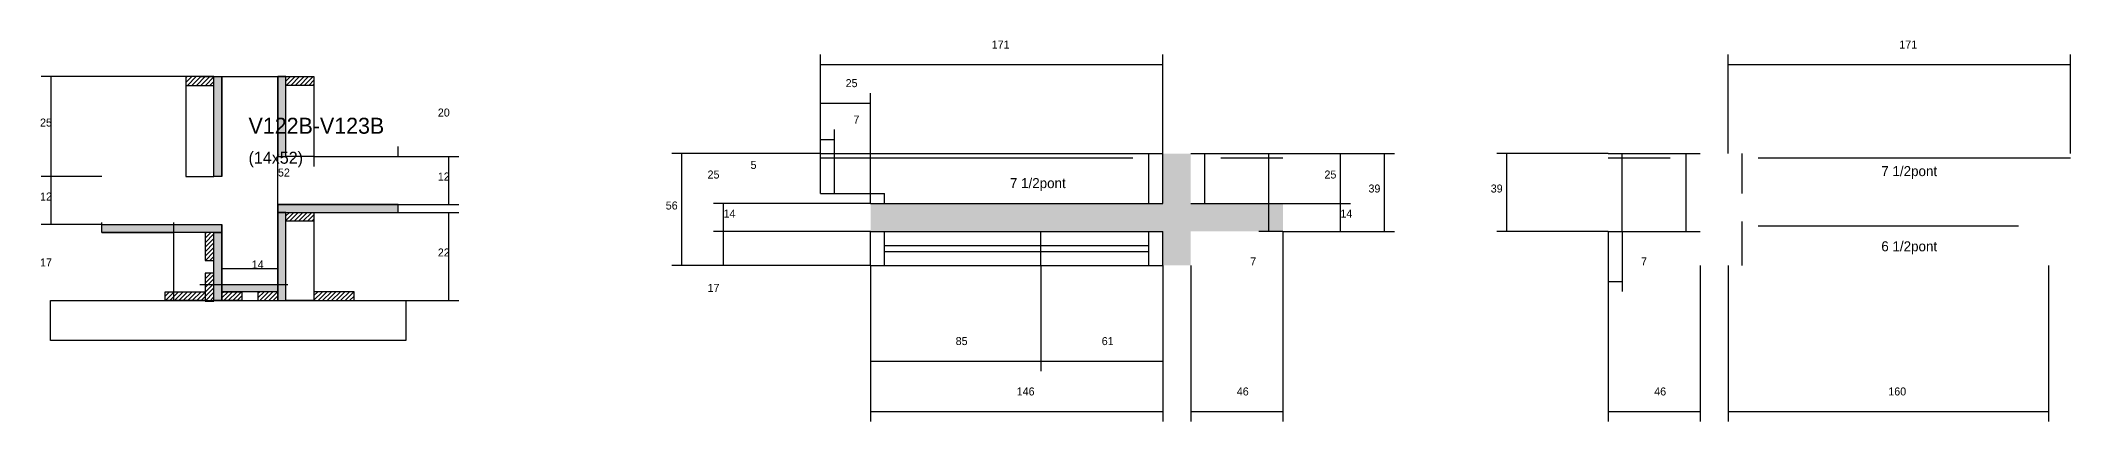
# Model space of a CAD drawing. Header units: metres. Extents: x 2527 to 4392, y -5732 to -5518.
# Drawn here: x 3377 to 4392, y -5709 to -5518 of the extents above; entities that cross this region are included whole.
import ezdxf

# ---------------------------------------------------------------- set-up
doc = ezdxf.new("R2010")
doc.units = ezdxf.units.M
for name, color, linetype in [('COTA', 4, 'Continuous'), ('Cota Seção (2x)', 4, 'Continuous'), ('Hachura', 253, 'Continuous'), ('Madeira', 126, 'Continuous'), ('NOMENCLATURA', 7, 'Continuous'), ('Painéis', 200, 'Continuous'), ('SARR_2.2x7', 40, 'Continuous'), ('Texto Seção', 7, 'Continuous')]:
    doc.layers.add(name, color=color, linetype=linetype)

msp = doc.modelspace()

# ---------------------------------------------------------------- hatches: boundary and pattern name
at = {"layer": 'COTA'}
h = msp.add_hatch(dxfattribs=at)
h.set_pattern_fill('AR-CONC', scale=0.03)
h.paths.add_polyline_path([(3792, -5600), (3792, -5614), (3938, -5614), (3938, -5631), (3952, -5631), (3952, -5614), (3998, -5614), (3998, -5600), (3952, -5600), (3952, -5575), (3938, -5575), (3938, -5600)])
at = {"layer": 'Hachura'}
h = msp.add_hatch(dxfattribs=at)
h.set_pattern_fill('ANSI31', scale=0.5)
h.paths.add_polyline_path([(3463.8, -5540.9), (3463.8, -5536.5), (3463.8, -5536.5), (3449.8, -5536.5), (3449.8, -5536.5), (3449.8, -5540.9), (3449.8, -5540.9), (3463.8, -5540.9)])
h = msp.add_hatch(color=8, dxfattribs=at)
h.dxf.hatch_style = 1
h.paths.add_polyline_path([(3463.8, -5536.5), (3467.8, -5536.5), (3467.8, -5586.5), (3463.8, -5586.5)])
h = msp.add_hatch(color=8, dxfattribs=at)
h.dxf.hatch_style = 1
h.paths.add_polyline_path([(3499.8, -5536.5), (3495.8, -5536.5), (3495.8, -5536.5), (3495.8, -5576.5), (3495.8, -5576.5), (3499.8, -5576.5), (3499.8, -5576.5), (3499.8, -5536.5)])
h = msp.add_hatch(dxfattribs=at)
h.set_pattern_fill('ANSI31', scale=0.5)
h.paths.add_polyline_path([(3499.8, -5540.9), (3499.8, -5536.5), (3499.8, -5536.5), (3513.8, -5536.5), (3513.8, -5536.5), (3513.8, -5540.9), (3513.8, -5540.9), (3499.8, -5540.9)])
h = msp.add_hatch(color=8, dxfattribs=at)
h.dxf.hatch_style = 1
h.paths.add_polyline_path([(3555.8, -5604.5), (3555.8, -5600.5), (3555.8, -5600.5), (3495.8, -5600.5), (3495.8, -5600.5), (3495.8, -5604.5), (3495.8, -5604.5), (3555.8, -5604.5)])
h = msp.add_hatch(color=8, dxfattribs=at)
h.dxf.hatch_style = 1
h.paths.add_polyline_path([(3499.8, -5604.5), (3495.8, -5604.5), (3495.8, -5604.5), (3495.8, -5640.5), (3495.8, -5640.5), (3495.8, -5648.5), (3495.8, -5648.5), (3499.8, -5648.5), (3499.8, -5648.5), (3499.8, -5604.5)])
h = msp.add_hatch(dxfattribs=at)
h.set_pattern_fill('ANSI31', scale=0.5)
h.paths.add_polyline_path([(3499.8, -5608.9), (3499.8, -5604.5), (3499.8, -5604.5), (3513.8, -5604.5), (3513.8, -5604.5), (3513.8, -5608.9), (3513.8, -5608.9), (3499.8, -5608.9)])
h = msp.add_hatch(color=8, dxfattribs=at)
h.dxf.hatch_style = 1
h.paths.add_polyline_path([(3407.8, -5614.5), (3407.8, -5610.5), (3407.8, -5610.5), (3467.8, -5610.5), (3467.8, -5610.5), (3467.8, -5614.5), (3467.8, -5614.5), (3407.8, -5614.5)])
h = msp.add_hatch(dxfattribs=at)
h.set_pattern_fill('ANSI31', scale=0.5)
h.paths.add_polyline_path([(3459.4, -5628.5), (3463.8, -5628.5), (3463.8, -5628.5), (3463.8, -5614.5), (3463.8, -5614.5), (3459.4, -5614.5), (3459.4, -5614.5), (3459.4, -5628.5)])
h = msp.add_hatch(color=8, dxfattribs=at)
h.dxf.hatch_style = 1
h.paths.add_polyline_path([(3463.8, -5614.5), (3467.8, -5614.5), (3467.8, -5640.5), (3467.8, -5648.5), (3463.8, -5648.5)])
h = msp.add_hatch(dxfattribs=at)
h.set_pattern_fill('ANSI31', scale=0.5)
h.paths.add_polyline_path([(3459.4, -5648.8), (3463.8, -5648.8), (3463.8, -5648.8), (3463.8, -5634.8), (3463.8, -5634.8), (3459.4, -5634.8), (3459.4, -5634.8), (3459.4, -5648.8)])
h = msp.add_hatch(dxfattribs=at)
h.set_pattern_fill('ANSI31', scale=0.5)
h.paths.add_polyline_path([(3439.4, -5648.5), (3439.4, -5644.1), (3439.4, -5644.1), (3459.4, -5644.1), (3459.4, -5644.1), (3459.4, -5648.5), (3459.4, -5648.5), (3439.4, -5648.5)])
h = msp.add_hatch(color=8, dxfattribs=at)
h.dxf.hatch_style = 1
h.paths.add_polyline_path([(3467.8, -5644.1), (3467.8, -5640.5), (3467.8, -5640.5), (3495.8, -5640.5), (3495.8, -5640.5), (3495.8, -5644.1), (3495.8, -5644.1), (3467.8, -5644.1)])
h = msp.add_hatch(dxfattribs=at)
h.set_pattern_fill('ANSI31', scale=0.5)
h.paths.add_polyline_path([(3467.8, -5648.5), (3467.8, -5644.1), (3467.8, -5644.1), (3477.8, -5644.1), (3477.8, -5644.1), (3477.8, -5648.5), (3477.8, -5648.5), (3467.8, -5648.5)])
h = msp.add_hatch(dxfattribs=at)
h.set_pattern_fill('ANSI31', scale=0.5)
h.paths.add_polyline_path([(3495.8, -5648.5), (3495.8, -5644.1), (3495.8, -5644.1), (3485.8, -5644.1), (3485.8, -5644.1), (3485.8, -5648.5), (3485.8, -5648.5), (3495.8, -5648.5)])
h = msp.add_hatch(dxfattribs=at)
h.set_pattern_fill('ANSI31', scale=0.5)
h.paths.add_polyline_path([(3533.8, -5648.5), (3533.8, -5644.1), (3533.8, -5644.1), (3513.8, -5644.1), (3513.8, -5644.1), (3513.8, -5648.5), (3513.8, -5648.5), (3533.8, -5648.5)])

# ---------------------------------------------------------------- linework, layer by layer
at = {"layer": 'COTA'}
for p, q in [((3767, -5575), (3767, -5525.5)), ((3938, -5575), (3938, -5525.5)), ((4220.6, -5575), (4220.6, -5525.5)), ((4391.6, -5575), (4391.6, -5525.5)), ((3449.8, -5536.5), (3377.4, -5536.5)), ((3382.4, -5586.5), (3382.4, -5536.5)), ((3513.8, -5536.5), (3513.8, -5581.5)), ((3767, -5530.5), (3938, -5530.5)), ((4220.6, -5530.5), (4391.6, -5530.5)), ((3767, -5575), (3767, -5544.8)), ((3792, -5595), (3792, -5544.8)), ((3767, -5549.8), (3792, -5549.8)), ((3767, -5575), (3767, -5563)), ((3767, -5568), (3774, -5568)), ((3774, -5575), (3774, -5563)), ((3513.8, -5576.5), (3555.8, -5576.5)), ((3555.8, -5576.5), (3555.8, -5571.5)), ((3555.8, -5576.5), (3586.2, -5576.5)), ((3581.2, -5600.5), (3581.2, -5576.5)), ((3767, -5575), (3692.6, -5575)), ((3697.6, -5631), (3697.6, -5575)), ((3767, -5575), (3767, -5570)), ((3767, -5575), (3792, -5575)), ((3792, -5600), (3792, -5570)), ((3998, -5575), (4031.8, -5575)), ((3998, -5575), (4053.8, -5575)), ((4026.8, -5600), (4026.8, -5575)), ((4048.8, -5614), (4048.8, -5575)), ((4160.6, -5575), (4104.9, -5575)), ((4109.9, -5614), (4109.9, -5575)), ((3407.8, -5586.5), (3377.4, -5586.5)), ((3407.8, -5586.5), (3377.4, -5586.5)), ((3382.4, -5610.5), (3382.4, -5586.5)), ((3767, -5595), (3767, -5590)), ((3767, -5595), (3792, -5595)), ((3792, -5600), (3792, -5590)), ((3407.8, -5614.5), (3407.8, -5609.5)), ((3443.8, -5648.5), (3443.8, -5609.5)), ((3555.8, -5600.5), (3586.2, -5600.5)), ((3555.8, -5604.5), (3586.2, -5604.5)), ((3581.2, -5648.5), (3581.2, -5604.5)), ((3792, -5600), (3713.5, -5600)), ((3718.5, -5614), (3718.5, -5600)), ((3991, -5614), (3991, -5600)), ((3991, -5600), (3996, -5600)), ((3998, -5600), (4031.8, -5600)), ((3998, -5600), (4031.8, -5600)), ((4026.8, -5614), (4026.8, -5600)), ((3407.8, -5610.5), (3377.4, -5610.5)), ((3407.8, -5614.5), (3443.8, -5614.5)), ((3792, -5614), (3713.5, -5614)), ((3792, -5614), (3713.5, -5614)), ((3718.5, -5631), (3718.5, -5614)), ((3998, -5614), (3986, -5614)), ((3998, -5614), (4031.8, -5614)), ((3998, -5614), (4053.8, -5614)), ((3998, -5614), (3998, -5709)), ((4160.6, -5614), (4104.9, -5614)), ((4160.6, -5614), (4160.6, -5709)), ((4160.6, -5614), (4160.6, -5644)), ((4167.6, -5614), (4167.6, -5644)), ((3792, -5631), (3692.6, -5631)), ((3792, -5631), (3713.5, -5631)), ((3792, -5631), (3792, -5683.8)), ((3792, -5631), (3792, -5709)), ((3877, -5631), (3877, -5683.8)), ((3877, -5631), (3877, -5683.8)), ((3938, -5631), (3938, -5683.8)), ((3938, -5631), (3938, -5709)), ((3952, -5631), (3952, -5709)), ((4160.6, -5639), (4167.6, -5639)), ((4206.6, -5631), (4206.6, -5709)), ((4220.6, -5631), (4220.6, -5709)), ((4380.6, -5631), (4380.6, -5709)), ((3523.3, -5648.5), (3586.2, -5648.5)), ((3792, -5678.8), (3877, -5678.8)), ((3877, -5678.8), (3938, -5678.8)), ((3792, -5704), (3938, -5704)), ((3952, -5704), (3998, -5704)), ((4160.6, -5704), (4206.6, -5704)), ((4220.6, -5704), (4380.6, -5704))]:
    msp.add_line(p, q, dxfattribs=at)
at = {"layer": 'Cota Seção (2x)'}
for p, q in [((3456.8, -5536.5), (3500.8, -5536.5)), ((3495.8, -5640.5), (3495.8, -5536.5)), ((3467.8, -5648.5), (3467.8, -5627.5)), ((3495.8, -5648.5), (3495.8, -5627.5)), ((3467.8, -5632.5), (3495.8, -5632.5)), ((3456.8, -5640.5), (3500.8, -5640.5))]:
    msp.add_line(p, q, dxfattribs=at)
at = {"layer": 'Madeira'}
for points in [[(3463.8, -5540.9), (3463.8, -5536.5), (3449.8, -5536.5), (3449.8, -5540.9)], [(3463.8, -5536.5), (3449.8, -5536.5), (3449.8, -5586.5), (3463.8, -5586.5)], [(3499.8, -5540.9), (3499.8, -5536.5), (3513.8, -5536.5), (3513.8, -5540.9)], [(3499.8, -5536.5), (3513.8, -5536.5), (3513.8, -5576.5), (3499.8, -5576.5)], [(3499.8, -5608.9), (3499.8, -5604.5), (3513.8, -5604.5), (3513.8, -5608.9)], [(3499.8, -5604.5), (3513.8, -5604.5), (3513.8, -5648.5), (3499.8, -5648.5)], [(3459.4, -5628.5), (3463.8, -5628.5), (3463.8, -5614.5), (3459.4, -5614.5)], [(3459.4, -5648.8), (3463.8, -5648.8), (3463.8, -5634.8), (3459.4, -5634.8)], [(3559.7, -5668.5), (3382.1, -5668.5), (3382.1, -5648.5), (3559.7, -5648.5)], [(3439.4, -5648.5), (3439.4, -5644.1), (3459.4, -5644.1), (3459.4, -5648.5)], [(3467.8, -5648.5), (3467.8, -5644.1), (3477.8, -5644.1), (3477.8, -5648.5)], [(3495.8, -5648.5), (3495.8, -5644.1), (3485.8, -5644.1), (3485.8, -5648.5)], [(3533.8, -5648.5), (3533.8, -5644.1), (3513.8, -5644.1), (3513.8, -5648.5)]]:
    msp.add_lwpolyline(points, close=True, dxfattribs=at)
at = {"layer": 'Painéis'}
for p, q in [((3467.8, -5586.5), (3467.8, -5536.5)), ((3495.8, -5576.5), (3495.8, -5536.5)), ((3767, -5575), (3938, -5575)), ((3767, -5595), (3767, -5575)), ((3938, -5600), (3938, -5575)), ((3952, -5575), (3998, -5575)), ((4160.6, -5575), (4206.6, -5575)), ((3767, -5595), (3792, -5595)), ((3792, -5600), (3792, -5595)), ((3495.8, -5600.5), (3555.8, -5600.5)), ((3495.8, -5604.5), (3495.8, -5600.5)), ((3495.8, -5648.5), (3495.8, -5604.5)), ((3555.8, -5604.5), (3555.8, -5600.5)), ((3792, -5600), (3938, -5600)), ((3952, -5600), (3998, -5600)), ((3407.8, -5610.5), (3467.8, -5610.5)), ((3407.8, -5614.5), (3407.8, -5610.5)), ((3467.8, -5614.5), (3467.8, -5610.5)), ((3467.8, -5648.5), (3467.8, -5614.5)), ((3792, -5614), (3938, -5614)), ((3792, -5631), (3792, -5614)), ((3877, -5631), (3877, -5614)), ((3938, -5631), (3938, -5614)), ((4160.6, -5614), (4206.6, -5614)), ((3792, -5631), (3938, -5631)), ((3467.8, -5640.5), (3495.8, -5640.5)), ((3467.8, -5644.1), (3467.8, -5640.5)), ((3495.8, -5644.1), (3495.8, -5640.5))]:
    msp.add_line(p, q, dxfattribs=at)
for points in [[(3463.8, -5536.5), (3467.8, -5536.5), (3467.8, -5586.5), (3463.8, -5586.5)], [(3499.8, -5536.5), (3495.8, -5536.5), (3495.8, -5576.5), (3499.8, -5576.5)], [(3555.8, -5604.5), (3555.8, -5600.5), (3495.8, -5600.5), (3495.8, -5604.5)], [(3499.8, -5604.5), (3495.8, -5604.5), (3495.8, -5648.5), (3499.8, -5648.5)], [(3407.8, -5614.5), (3407.8, -5610.5), (3467.8, -5610.5), (3467.8, -5614.5)], [(3463.8, -5614.5), (3467.8, -5614.5), (3467.8, -5648.5), (3463.8, -5648.5)], [(3467.8, -5644.1), (3467.8, -5640.5), (3495.8, -5640.5), (3495.8, -5644.1)]]:
    msp.add_lwpolyline(points, close=True, dxfattribs=at)
at = {"layer": 'SARR_2.2x7'}
for p, q in [((3767, -5577.2), (3923, -5577.2)), ((3774, -5595), (3774, -5575)), ((3931, -5600), (3931, -5575)), ((3959, -5600), (3959, -5575)), ((3967, -5577.2), (3998, -5577.2)), ((3991, -5600), (3991, -5575)), ((4160.6, -5577.2), (4191.6, -5577.2)), ((4167.6, -5614), (4167.6, -5575)), ((4199.6, -5614), (4199.6, -5575)), ((4227.6, -5595), (4227.6, -5575)), ((4235.6, -5577.2), (4391.6, -5577.2)), ((3792, -5595), (3799, -5595)), ((3799, -5600), (3799, -5595)), ((4227.6, -5631), (4227.6, -5609)), ((3799, -5631), (3799, -5614)), ((3931, -5631), (3931, -5614)), ((4235.6, -5611.2), (4365.6, -5611.2)), ((3799, -5621), (3877, -5621)), ((3799, -5624), (3877, -5624)), ((3877, -5621), (3931, -5621)), ((3877, -5624), (3931, -5624))]:
    msp.add_line(p, q, dxfattribs=at)

# ---------------------------------------------------------------- texts
at = {"layer": 'COTA'}
for s, p in [('171', (3852.5, -5522.5)), ('171', (4306.1, -5522.5)), ('25', (3779.5, -5541.8)), ('25', (3376.9, -5561.5)), ('20', (3575.7, -5556.5)), ('7', (3783.4, -5560)), ('5', (3732, -5582.7)), ('12', (3575.7, -5588.5)), ('25', (3710.5, -5587.5)), ('25', (4018.8, -5587.5)), ('12', (3376.9, -5598.5)), ('56', (3689.6, -5603)), ('39', (4040.8, -5594.5)), ('39', (4101.9, -5594.5)), ('14', (3718.5, -5607)), ('14', (4026.8, -5607)), ('17', (3376.9, -5631.5)), ('22', (3575.7, -5626.5)), ('7', (3981.7, -5631)), ('7', (4177, -5631)), ('17', (3710.5, -5644.2)), ('85', (3834.5, -5670.8)), ('61', (3907.5, -5670.8)), ('146', (3865, -5696)), ('46', (3975, -5696)), ('46', (4183.6, -5696)), ('160', (4300.6, -5696))]:
    msp.add_text(s, height=4, dxfattribs=at).set_placement(p)
at = {"layer": 'Cota Seção (2x)'}
for s, p in [('52', (3495.8, -5586.5)), ('14', (3482.7, -5632.5))]:
    msp.add_text(s, height=4, dxfattribs=at).set_placement(p)
at = {"layer": 'NOMENCLATURA'}
for s, p in [('7 1/2pont', (3861.6, -5592.3)), ('7 1/2pont', (4297.1, -5586.3)), ('6 1/2pont', (4297.1, -5623.9))]:
    msp.add_text(s, height=5, dxfattribs=at).set_placement(p)
at = {"layer": 'Texto Seção'}
for s, height, p in [('V122B-V123B', 8, (3481.1, -5565.1)), ('(14x52)', 6, (3481.1, -5580.1))]:
    msp.add_text(s, height=height, dxfattribs=at).set_placement(p)

doc.saveas('drawing.dxf')
